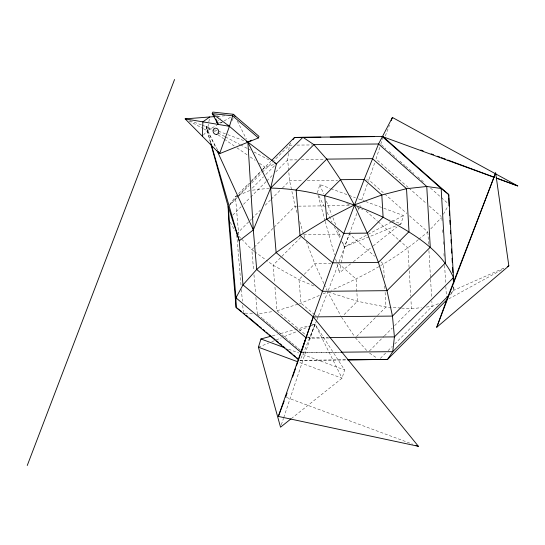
<?xml version="1.0" encoding="UTF-8"?>
<svg xmlns="http://www.w3.org/2000/svg" width="545" height="545" viewBox="0 0 545 545"><rect width="100%" height="100%" fill="white"/><g stroke="black" fill="none" stroke-linecap="round" stroke-linejoin="round"><path stroke-width="0.41" stroke-dasharray="2.73 2.04" d="M288.414 153.383L287.665 159.951L288.68 170.776M288.782 150.1L289.347 145.174L291.234 142.361M203.455 135.044L207.202 130.739L208.701 122.639M208.851 121.828L209.75 116.971M350.701 263.828L339.453 272.779L341.204 263.685M341.361 262.86L344.433 246.905L349.113 234.65M380.798 144.234L382.467 138.069M317.347 192.814L319.867 184.564L330.127 188.366M311.699 325.011L314.969 324.111L344.583 369.96L342.056 378.21L291.779 418.233M383.775 208.245L403.504 215.554L400.977 223.804L399.655 224.86M379.79 147.354L376.002 159.045L408.287 187.507M281.336 424.773L283.482 418.349M283.754 417.545L314.969 324.111L309.471 326.36M374.619 163.064L368.27 181.492M361.682 200.063L367.998 182.268M356.88 213.415L349.406 233.88M358.031 210.254L359.462 206.303M339.058 261.927L349.399 234.003L374.647 256.259M328.335 290.349L338.486 263.48L356.123 279.033L357.404 301.269L343.33 315.398M232.279 120.472L233.165 118.156M385.342 135.991L389.471 125.186M309.124 339.44L314.969 324.111L342.056 378.21L299.048 362.268M318.498 315.862L327.743 291.922L340.761 315.678M316.659 320.535L303.524 352.853L299.961 360.402L347.145 359.918M316.972 319.752L317.905 317.408L315.303 315.228M443.426 214.253L448.174 205.744M229.629 204.627L235.46 196.759L249.051 183.113M450.504 294.838L453.91 290.247L504.2 267.949M230.474 204.123L237.954 196.105M238.533 195.485L250.618 182.527M251.191 181.907L262.131 170.183M262.704 169.563L265.006 167.097L276.431 163.847M430.768 228.886L441.259 217.707M251.415 180.742L262.05 170.06M262.642 169.468L270.913 161.163M228.771 205.99L237.17 197.562M237.77 196.963L249.167 185.518M251.565 183.113L261.757 172.874M262.356 172.274L289.347 145.174L292.733 145.14M252.301 188.079L263.487 176.853M265.837 174.489L275.259 165.033M232.756 215.084L241.108 206.698M243.499 204.3L250.066 197.706M250.659 197.106L266.178 181.526M266.778 180.926L272.745 174.931M275.729 171.941L287.665 159.951L297.005 159.855M236.646 233.948L251.524 219.008M252.124 218.409L260.456 210.043M265.217 205.261L270.572 199.886M271.172 199.286L280.096 190.321M282.48 187.93L289.62 180.763L303.102 180.62M253.629 247.798L251.824 249.61L253.616 270.552M254.229 247.192L273.454 227.892M274.053 227.292L295.083 206.18L297.631 206.153M300.677 237.484L273.086 265.183L274.605 282.923M301.916 276.676L298.98 279.619L300.997 303.231L314.649 314.683M304.26 274.319L314.812 263.719L330.876 263.555M356.566 336.517L376.963 316.046M377.562 315.439L385.955 307.012L385.083 291.847M369.394 350.98L383.809 336.503M384.409 335.904L392.223 328.063M394.621 325.651L411.448 308.756L421.374 307.625M380.349 358.392L385.71 353.01M388.088 350.619L392.257 346.436M394.635 344.045L432.137 306.399L438.998 303.408M450.913 293.258L453.91 290.247L453.747 285.171M418.219 239.739C392.25 260.994 362.248 276.833 331.578 290.185M418.867 239.221L427.852 231.986L409.445 215.759M353.344 261.723L372.528 246.449M373.196 245.924L397.012 226.965M203.53 128.756L207.202 130.739L216.74 125.234M220.405 123.115L223.341 121.419M224.077 120.997L230.678 117.189M448.842 298.858L503.655 268.74M391.542 221.904L344.433 246.905L341.047 240.147M392.284 221.508L403.504 215.554M237.749 195.764L235.46 196.759L238.717 234.895M238.512 195.43L249.944 190.443M319.336 295.479L299.396 303.735M323.158 293.864L326.973 292.249M395.479 226.052L344.433 246.905L341.947 240.597M398.627 224.765L400.977 223.804L389.832 219.669M258.425 347.213L268.63 343.043M271.778 341.756L281.2 337.907M284.34 336.626L296.119 331.81M299.266 330.529L308.688 326.68M222.053 122.4L221.386 122.611A3.325 1.192 -1.1 0 1 218.886 122.816M274.959 287.147L276.983 310.8L298.592 303.987M272.405 335.815L277.316 334.466M280.593 333.567L294.504 329.739M295.329 329.514L308.422 325.91M255.898 297.366L257.329 314.124L272.888 311.495M252.43 190.164L270.64 188.079M426.34 307.06L432.137 306.399L431.844 301.324M217.38 116.385L225.017 115.792M296.964 145.099L312.21 144.943M301.256 159.814L324.186 159.576M307.312 180.579L337.648 180.266M366.294 179.973L368.822 179.945L384.055 193.38M298.483 206.146L324.009 205.881M327.416 205.847L351.239 205.601M303.674 234.473L341.783 234.084M306.93 337.784L328.165 337.566M329.119 337.989L309.642 338.193L307.721 336.578M302.128 352.595L340.237 352.206M340.959 352.472L303.524 352.853L302.223 351.763M300.043 360.306L346.763 359.829M400.759 308.027L385.955 307.012L357.404 301.269L328.54 292.181M401.576 308.082L411.448 308.756L410.91 299.478M245.025 313.103L252.41 313.716M189.803 120.595L201.418 124.9M202.195 125.186L211.487 128.634M214.587 129.778L217.687 130.929M218.456 131.216L225.426 133.798M227.749 134.656L245.563 141.257M330.91 188.659L348.269 195.09M349.059 195.383L355.374 197.719M358.528 198.891L364.843 201.228M365.627 201.521L382.985 207.952M346.818 203.735L350.796 205.206M357.173 207.57L362.745 209.634M288.557 349.202L298.817 353.003M302.761 354.461L344.583 369.96M286.493 397.414L412.838 444.236M313.75 285.941L298.98 279.619L273.086 265.183L266.233 260.163M210.363 142.156L206.071 126.624L217.298 132.564M218.048 132.96L224.785 136.523M225.528 136.918L239.752 144.445M240.502 144.841L247.239 148.404M247.989 148.799L250.979 150.386M253.977 151.966L268.951 159.889M188.836 120.854L202.794 128.361M369.565 353.112L377.106 358.201M210.806 142.94L206.071 126.624L211.678 130.48M217.993 134.813L223.607 138.668M224.308 139.152L234.132 145.897M236.939 147.824L247.464 155.053M250.271 156.98L255.183 160.353M259.393 163.241L265.006 167.097M253.881 251.116L251.824 249.61L241.319 238.771M254.57 251.62L265.544 259.658M276.983 310.8L307.08 336.04M257.329 314.124L261.886 317.939M262.533 318.484L268.392 323.396M269.039 323.941L271.642 326.121M272.296 326.666L278.148 331.578M278.802 332.123L281.404 334.303M282.051 334.855L284.654 337.035M285.308 337.58L291.159 342.492M291.813 343.037L294.416 345.217M295.063 345.762L297.665 347.942M298.319 348.487L301.569 351.218M216.644 115.37L220.487 118.653M381.439 144.8L385.894 148.731M389.082 151.537L396.726 158.275M399.907 161.082L405.01 165.578M405.644 166.136L413.928 173.439M417.749 176.812L424.753 182.984M430.489 188.039L440.68 197.024M441.321 197.59L447.69 203.203M408.92 188.066L426.646 203.694M429.181 205.928L441.212 216.528M384.688 193.938L406.904 213.524M359.748 205.513L361.015 206.63M366.09 211.106L377.508 221.168M378.141 221.726L398.436 239.616M399.069 240.175L407.946 248.002L409.063 267.411M380.962 261.825L383.482 264.053L384.307 278.372M238.983 236.36L240.733 238.165M355.367 337.723L367.078 350.932M341.572 317.163L354.448 336.347M230.188 222.217L235.031 231.019M207.202 130.739L217.612 149.97M318.852 195.819L324.868 207.836M327.129 212.346L332.014 222.115M334.276 226.625L340.673 239.398M237.354 121.079L246.381 139.111M323.9 283.543L314.812 263.719L306.385 241.592M324.248 284.306L327.041 290.403M206.071 126.624L215.943 148.213M319.867 184.564L323.601 194.034M326.394 201.139L331.68 214.553M332.927 217.707L336.033 225.603M337.593 229.547L340.7 237.436M303.974 235.263L304.88 237.634M297.045 212.645L295.083 206.18L289.62 180.763L288.761 171.607M299.743 221.536L303.429 233.669M318.021 195.26L325.018 220.555M325.242 221.372L334.487 254.828M335.618 258.909L336.742 262.99M336.967 263.807L339.453 272.779M253.97 274.741L255.612 294.014M236.714 234.793L241.088 286.064M241.381 289.429L242.382 301.194M242.743 305.398L243.315 312.122M453.713 286.881L453.91 290.247M441.893 217.939L442.138 222.169M442.574 229.792L442.819 234.03M443.255 241.646L443.501 245.884M443.937 253.507L444.182 257.737M444.625 265.361L445.647 283.148M445.837 286.534L446.423 296.691M427.852 231.986L428.581 244.671M428.922 250.591L430.53 278.495M430.577 279.34L431.647 297.938M409.261 270.79L410.719 296.105M384.743 285.955L385.036 291.003M217.802 120.67A3.325 1.192 -1.1 0 1 218.586 120.527"/><path stroke-width="0.82" d="M202.386 136.27L202.869 121.848L209.75 116.971M291.112 418.758L280.532 427.185L258.425 347.213L260.946 338.97L270.77 336.265M302.039 350.265L306.079 337.798L242.981 284.885L239.221 240.822L211.044 143.751M285.703 397.121L287.079 393.115M292.583 377.079L295.615 368.263M296.439 365.858L313.259 316.897L332.682 262.84L364.176 179.434L378.557 143.989L392.414 117.468L517.75 185.94L496.209 178.079M271.505 160.571L294.552 137.435L382.12 136.441L441.157 188.481L445.435 262.894L392.461 316.08L313.259 316.897L418.403 446.3L278.338 416.421L313.259 316.897L256.688 269.462L253.316 229.949L247.886 142.122L228.164 125.221M436.729 327.286L446.621 300.084L495.65 172.881L508.839 265.892L436.729 327.286L495.65 172.881M27.25 465.505L174.557 79.495M215.888 119.035L218.286 124.437L212.216 113.633L212.809 112.086L233.185 114.259L229.438 126.311L219.615 153.67L185.157 118.871L214.839 116.582M218.409 151.449L219.615 153.67L258.419 137.933L259.004 136.386L233.185 114.259M278.338 416.421L284.224 400.984M391.235 120.554L392.414 117.468M210.813 143.785L228.171 206.596L239.221 240.822L253.316 229.949L270.64 188.079L276.431 163.847L302.925 137.258L313.893 144.65L326.714 159.12L340.509 179.68L354.339 204.913L367.269 233.117L378.407 262.37L386.998 290.662L392.461 316.08L394.417 336.892L392.734 351.668L387.536 359.407L347.983 359.904M293.128 139.547L294.552 137.435L320.882 137.163M448.508 295.669L392.734 351.668L341.081 352.199M446.621 300.084L387.536 359.407L347.608 359.816M507.361 266.703L508.839 265.892L507.293 266.573M251.592 140.208L247.886 142.122L246.34 141.543M330.222 137.067L374.395 136.611M329.861 337.553L394.417 336.892L453.508 277.562L448.726 194.572L382.89 136.529L382.12 136.441L494.615 177.5M185.157 118.871L229.438 126.311L212.216 113.633L232.599 115.799L258.419 137.933M420.808 150.018L423.193 150.897M431.136 153.847L433.52 154.726M437.492 156.197L439.876 157.083M441.47 157.675L445.442 159.147M447.827 160.026L493.913 177.105M496.297 177.99L517.75 185.94M260.946 338.97L284.613 347.737M258.425 347.213L297.454 361.676M416.019 445.415L418.403 446.3M274.19 162.662L276.431 163.847L247.886 142.122L270.64 188.079L276.138 252.594L322.333 291.33L386.998 290.662L430.257 247.232L426.755 186.479L378.557 143.989L313.893 144.65L270.64 188.079C309.819 188.788 347.826 200.785 383.101 217.223C410.126 231.966 440.265 248.173 453.508 277.562L453.692 283.482M241.394 311.447L236.094 307.407L228.58 219.281L228.171 206.596L235.958 297.829L236.094 307.407L298.544 359.768M301.283 352.608L235.958 297.829L242.981 284.885L256.688 269.462L276.138 252.594L300.016 235.447L326.693 219.185L354.339 204.913L381.82 194.987L406.522 188.699L426.755 186.479L441.157 188.481L448.726 194.572L448.767 196.193M243.383 312.966L244.685 314.056M245.986 315.146L247.934 316.781M249.235 317.871L258.344 325.508M259.645 326.598L261.593 328.233M262.894 329.323L264.843 330.958M266.144 332.048L268.092 333.683M269.394 334.773L275.245 339.678M276.547 340.768L278.502 342.41M279.803 343.5L281.751 345.135M283.053 346.225L285.001 347.86M286.302 348.95L288.257 350.585M289.552 351.675L292.154 353.855M293.455 354.945L295.41 356.587M296.705 357.677L298.66 359.312M234.343 115.07L235.093 116.576M216.999 150.529L253.316 229.949M449.06 206.01L448.808 197.821M449.353 211.065L449.591 215.275M449.884 220.33L450.129 224.54M450.463 230.44L450.661 233.812M451.001 239.705L451.192 243.077M451.532 248.97L451.778 253.187M452.064 258.235L452.309 262.452M452.602 267.506L452.888 272.555M453.181 277.609L453.474 282.664M218.068 122.727A3.325 1.192 -1.1 0 1 216.644 121.147M326.714 159.12L296.126 189.83L300.016 235.447L332.682 262.84L378.407 262.37L408.995 231.659L406.522 188.699L372.439 158.649L326.714 159.12M340.509 179.68L324.677 195.573L326.693 219.185L343.595 233.362L367.269 233.117L383.101 217.223L381.82 194.987L364.176 179.434L340.509 179.68M216.808 134.356L216.079 134.417A3.209 2.759 64.4 0 1 213.531 132.694L213.211 131.924A3.209 2.759 64.4 0 1 214.675 128.334A3.209 2.759 64.4 0 1 218.293 129.894L218.62 130.664A3.209 2.759 64.4 0 1 216.808 134.356"/></g></svg>
